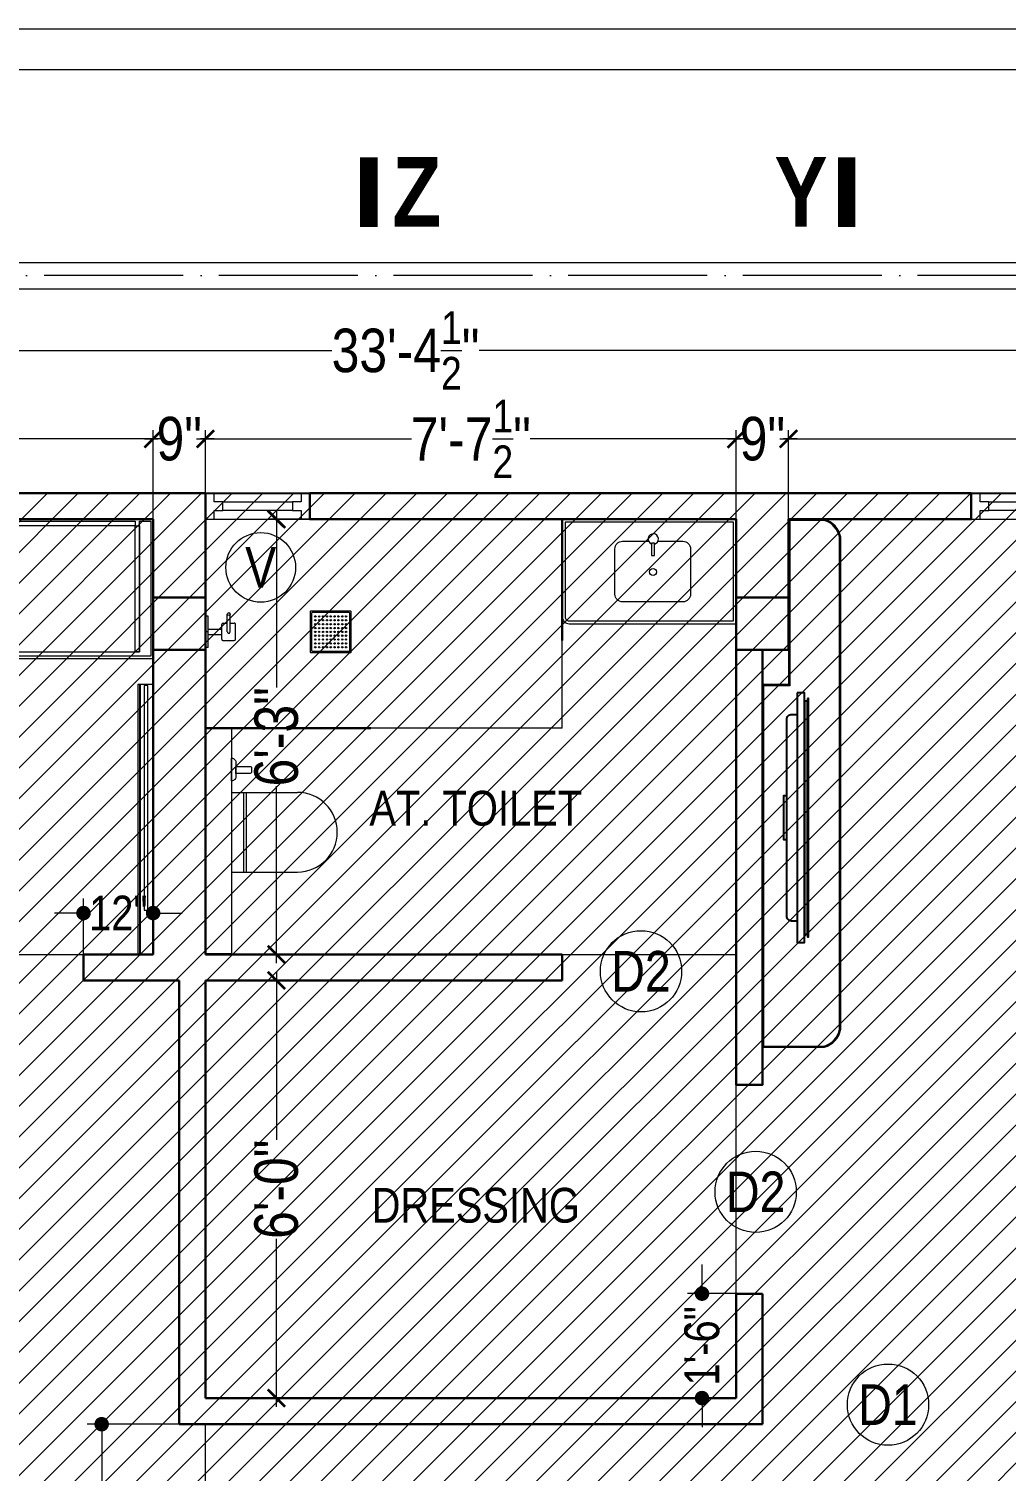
# Model space of a CAD drawing. Header units: millimetres. Extents: x 56222 to 154870, y -176352 to -121287.
# Drawn here: x 149201.2 to 149369.6, y -175890 to -175641.4 of the extents above; entities that cross this region are included whole.
import ezdxf

# ---------------------------------------------------------------- set-up
doc = ezdxf.new("R2010")
doc.units = ezdxf.units.MM
doc.header["$MEASUREMENT"] = 0
doc.header["$PDMODE"] = 35
doc.linetypes.add('ACAD_ISO04W100', pattern=[30, 24, -3, 0, -3])
doc.layers.get('Defpoints').update_dxf_attribs({"color": 220})
for name, color, linetype, lineweight in [('COLUMN', 1, 'Continuous', 30), ('ELEVATION', 250, 'Continuous', 9), ('Farniture', 59, 'Continuous', 25), ('FIRST FLOOR', 7, 'Continuous', 9), ('FIRST FLOOR ( DIM )', 250, 'Continuous', 9), ('FIRST FLOOR ( DW_RAIL )', 7, 'Continuous', 9), ('FIRST FLOOR ( TEXT )', 7, 'Continuous', 9), ('FIRST FLOOR_( PLine )_', 251, 'Continuous', 30), ('FURNITURE', 59, 'Continuous', 9), ('GROUND FLOOR', 7, 'Continuous', 9), ('SECTION', 7, 'Continuous', 9), ('X_SHEET', 7, 'Continuous', 9), ('X~SLAB ( HATCH )', 251, 'Continuous', 9)]:
    doc.layers.add(name, color=color, linetype=linetype, lineweight=lineweight)
doc.layers.add('XX~SLAB ( PLINE )', color=251, linetype='Continuous', plot=False)
doc.styles.add('Cn BT~6', font='swissc.ttf', dxfattribs={"height": 6})
doc.styles.add("Cn_BT_0'-0", font='swissc.ttf')
doc.styles.add('Cn_BT_7', font='swissc.ttf', dxfattribs={"height": 7})
doc.styles.add('Cn_BT_7½', font='swissc.ttf', dxfattribs={"height": 7.5})
doc.styles.add('KATHA', font='swissc.ttf')
doc.dimstyles.new('Cn BT~6', dxfattribs={"dimtxt": 0.18, "dimasz": 2.5, "dimexe": 2.5, "dimexo": 0, "dimgap": 0.09, "dimtad": 0, "dimdec": 3, "dimzin": 3, "dimdsep": 46, "dimlunit": 4, "dimtxsty": 'Cn BT~6', "dimblk": 'DOT', "dimcen": 0.09, "dimdle": 2, "dimclrd": 250, "dimclre": 250, "dimclrt": 5, "dimadec": 0, "dimazin": 0, "dimtfac": 0.75, "dimtdec": 3, "dimtofl": 0, "dimtmove": 0, "dimatfit": 3, "dimfxl": 1, "dimtolj": 1, "dimtzin": 0, "dimlwd": 15, "dimlwe": 15, "dimarcsym": 0})
doc.dimstyles.new('Cn_BT_7½', dxfattribs={"dimtxt": 9, "dimasz": 3, "dimexe": 1.5, "dimexo": 0, "dimgap": 0.09, "dimtad": 0, "dimdec": 3, "dimzin": 3, "dimdsep": 46, "dimlunit": 4, "dimtxsty": 'Cn_BT_7½', "dimblk": 'ARCHTICK', "dimcen": 0.09, "dimdle": 1.5, "dimclrd": 251, "dimclre": 251, "dimclrt": 14, "dimadec": 0, "dimazin": 0, "dimtfac": 0.75, "dimtdec": 3, "dimtofl": 0, "dimtmove": 0, "dimatfit": 3, "dimfxl": 0, "dimtolj": 1, "dimtzin": 0, "dimlwd": 15, "dimlwe": 15, "dimarcsym": 0})

# ---------------------------------------------------------------- blocks, each defined once
blk = doc.blocks.new('_ArchTick')
at = {"color": 0, "linetype": 'ByBlock', "const_width": 0.15}
blk.add_lwpolyline([(-0.5, -0.5), (0.5, 0.5)], dxfattribs=at)
blk = doc.blocks.new('*D78')
at = {"layer": 'Defpoints', "color": 0, "transparency": 16777216}
for p in [(149068.14, -175696.83), (149068.14, -175721.44), (149468.64, -175721.44)]:
    blk.add_point(p, dxfattribs=at)
at = {"layer": 'FIRST FLOOR ( DIM )', "color": 251, "lineweight": 15, "transparency": 16777216}
for p, q in [((149068.14, -175721.44), (149068.14, -175695.33)), ((149468.64, -175721.44), (149468.64, -175695.33)), ((149066.64, -175696.83), (149253.44, -175696.83)), ((149470.14, -175696.83), (149278.85, -175696.83))]:
    blk.add_line(p, q, dxfattribs=at)
at = {"layer": 'FIRST FLOOR ( DIM )', "color": 251, "lineweight": 15, "transparency": 16777216, "xscale": 3, "yscale": 3, "zscale": 3, "rotation": 180}
blk.add_blockref('_ArchTick', (149068.14, -175696.83), dxfattribs=at)
at = {"layer": 'FIRST FLOOR ( DIM )', "color": 251, "lineweight": 15, "transparency": 16777216, "xscale": 3, "yscale": 3, "zscale": 3}
blk.add_blockref('_ArchTick', (149468.64, -175696.83), dxfattribs=at)
at = {"layer": 'FIRST FLOOR ( DIM )', "color": 14, "transparency": 16777216, "insert": (149266.14, -175696.83), "char_height": 7.5, "attachment_point": 5, "style": 'Cn_BT_7½'}
blk.add_mtext('\\A1;33\'-4{\\H0.750000x;\\S1/2;}"', dxfattribs=at)
blk = doc.blocks.new('*D70')
at = {"layer": 'Defpoints', "color": 0, "transparency": 16777216}
for p in [(149231.64, -175805.44), (149231.64, -175877.44), (149243.89, -175877.44)]:
    blk.add_point(p, dxfattribs=at)
at = {"layer": 'FIRST FLOOR ( DIM )', "color": 251, "lineweight": 15, "transparency": 16777216}
for p, q in [((149231.64, -175805.44), (149245.39, -175805.44)), ((149243.89, -175803.94), (149243.89, -175832.93)), ((149243.89, -175878.94), (149243.89, -175849.96)), ((149231.64, -175877.44), (149245.39, -175877.44))]:
    blk.add_line(p, q, dxfattribs=at)
at = {"layer": 'FIRST FLOOR ( DIM )', "color": 251, "lineweight": 15, "transparency": 16777216, "xscale": 3, "yscale": 3, "zscale": 3}
for p, rotation in [((149243.89, -175805.44), 90), ((149243.89, -175877.44), 270)]:
    blk.add_blockref('_ArchTick', p, dxfattribs=dict(at, rotation=rotation))
at = {"layer": 'FIRST FLOOR ( DIM )', "color": 14, "transparency": 16777216, "insert": (149243.89, -175841.44), "char_height": 7.5, "attachment_point": 5, "rotation": 90, "style": 'Cn_BT_7½'}
blk.add_mtext('\\A1;6\'-0"', dxfattribs=at)
blk = doc.blocks.new('A$C744D1EC1')
at = {"layer": 'FURNITURE'}
for p, q in [((-2.26, -0.39), (-2.26, 0)), ((-2.26, -0.39), (-2.26, 0)), ((0, -0.39), (0, 0)), ((0, -0.39), (0, 0)), ((2.26, -0.39), (2.26, 0)), ((2.26, -0.39), (2.26, 0)), ((-2.26, -0.39), (2.26, -0.39)), ((-2.26, -0.39), (2.26, -0.39)), ((-0.39, -0.39), (-0.39, -2.36)), ((0.39, -0.39), (0.39, -2.36)), ((-1.26, -2.56), (-1.26, -4.14)), ((-1.06, -2.36), (1.06, -2.36)), ((0, -3.15), (2.56, -3.15)), ((0, -3.55), (2.56, -3.55)), ((1.26, -2.56), (1.26, -3.15)), ((1.26, -3.55), (1.26, -4.14)), ((-1.06, -4.33), (1.06, -4.33))]:
    blk.add_line(p, q, dxfattribs=at)
for points in [[(-2.96, -15.14), (-2.96, -20.86, 0.414214), (-2.86, -20.96), (2.86, -20.96, 0.414214), (2.96, -20.86), (2.96, -15.14, 0.414214), (2.86, -15.04), (-2.86, -15.04, 0.414214)], [(-2.76, -15.34), (-2.76, -20.66, 0.414214), (-2.66, -20.76), (2.66, -20.76, 0.414214), (2.76, -20.66), (2.76, -15.34, 0.414214), (2.66, -15.24), (-2.66, -15.24, 0.414214)]]:
    blk.add_lwpolyline(points, format="xyb", close=True, dxfattribs=at)
for centre, radius in [((2.56, -3.35), 0.197), ((-2.21, -15.79), 0.0985), ((-2.21, -16.34), 0.0985), ((-1.66, -15.79), 0.0985), ((-1.66, -16.34), 0.0985), ((-1.1, -15.79), 0.0985), ((-1.1, -16.34), 0.0985), ((-0.55, -15.79), 0.0985), ((-0.55, -16.34), 0.0985), ((0, -15.79), 0.0985), ((0, -16.34), 0.0985), ((0.55, -15.79), 0.0985), ((0.55, -16.34), 0.0985), ((1.1, -15.79), 0.0985), ((1.1, -16.34), 0.0985), ((1.66, -15.79), 0.0985), ((1.66, -16.34), 0.0985), ((2.21, -15.79), 0.0985), ((2.21, -16.34), 0.0985), ((-2.21, -16.9), 0.0985), ((-2.21, -17.45), 0.0985), ((-2.21, -18), 0.0985), ((-2.21, -18.55), 0.0985), ((-1.66, -16.9), 0.0985), ((-1.66, -17.45), 0.0985), ((-1.66, -18), 0.0985), ((-1.66, -18.55), 0.0985), ((-1.1, -16.9), 0.0985), ((-1.1, -17.45), 0.0985), ((-1.1, -18), 0.0985), ((-1.1, -18.55), 0.0985), ((-0.55, -16.9), 0.0985), ((-0.55, -17.45), 0.0985), ((-0.55, -18), 0.0985), ((-0.55, -18.55), 0.0985), ((0, -16.9), 0.0985), ((0, -17.45), 0.0985), ((0, -18), 0.0985), ((0, -18.55), 0.0985), ((0.55, -16.9), 0.0985), ((0.55, -17.45), 0.0985), ((0.55, -18), 0.0985), ((0.55, -18.55), 0.0985), ((1.1, -16.9), 0.0985), ((1.1, -17.45), 0.0985), ((1.1, -18), 0.0985), ((1.1, -18.55), 0.0985), ((1.66, -16.9), 0.0985), ((1.66, -17.45), 0.0985), ((1.66, -18), 0.0985), ((1.66, -18.55), 0.0985), ((2.21, -16.9), 0.0985), ((2.21, -17.45), 0.0985), ((2.21, -18), 0.0985), ((2.21, -18.55), 0.0985), ((-2.21, -19.1), 0.0985), ((-2.21, -19.66), 0.0985), ((-2.21, -20.21), 0.0985), ((-1.66, -19.1), 0.0985), ((-1.66, -19.66), 0.0985), ((-1.66, -20.21), 0.0985), ((-1.1, -19.1), 0.0985), ((-1.1, -19.66), 0.0985), ((-1.1, -20.21), 0.0985), ((-0.55, -19.1), 0.0985), ((-0.55, -19.66), 0.0985), ((-0.55, -20.21), 0.0985), ((0, -19.1), 0.0985), ((0, -19.66), 0.0985), ((0, -20.21), 0.0985), ((0.55, -19.1), 0.0985), ((0.55, -19.66), 0.0985), ((0.55, -20.21), 0.0985), ((1.1, -19.1), 0.0985), ((1.1, -19.66), 0.0985), ((1.1, -20.21), 0.0985), ((1.66, -19.1), 0.0985), ((1.66, -19.66), 0.0985), ((1.66, -20.21), 0.0985), ((2.21, -19.1), 0.0985), ((2.21, -19.66), 0.0985), ((2.21, -20.21), 0.0985)]:
    blk.add_circle(centre, radius, dxfattribs=at)
for centre, start, end in [((-1.06, -2.56), 90, 180), ((-1.06, -4.14), 180, 270), ((0, -3.35), 90, 270), ((1.06, -2.56), 0, 90), ((1.06, -4.14), 270, 0)]:
    blk.add_arc(centre, 0.197, start, end, dxfattribs=at)
blk = doc.blocks.new('dfg')
at = {"layer": 'FURNITURE'}
for p, q in [((295086.03, -103322.89), (295099.32, -103322.89)), ((295086.03, -103322.89), (295086.03, -103338.95)), ((295088.5, -103338.95), (295088.5, -103322.89)), ((295089.07, -103338.95), (295089.07, -103322.89)), ((295086.03, -103338.95), (295099.32, -103338.95))]:
    blk.add_line(p, q, dxfattribs=at)
for points in [[(295086.89, -103316.98), (295086.89, -103319.57, -0.455818), (295086.08, -103320.57), (295086.03, -103320.57), (295086.03, -103315.98), (295086.08, -103315.98, -0.455818)], [(295090.07, -103317.91), (295090.07, -103318.8, -0.414214), (295089.82, -103319.05), (295086.89, -103319.05), (295086.89, -103317.66), (295089.82, -103317.66, -0.414214)]]:
    blk.add_lwpolyline(points, format="xyb", close=True, dxfattribs=at)
blk.add_arc((295099.32, -103330.92), 8.03, 270, 90, dxfattribs=at)
blk = doc.blocks.new('*D67')
at = {"layer": 'Defpoints', "color": 0, "transparency": 16777216}
for p in [(149243.89, -175725.94), (149250.1, -175725.94), (149250.1, -175800.94)]:
    blk.add_point(p, dxfattribs=at)
at = {"layer": 'GROUND FLOOR', "color": 251, "lineweight": 15, "transparency": 16777216}
for p, q in [((149250.1, -175725.94), (149242.39, -175725.94)), ((149243.89, -175724.44), (149243.89, -175754.93)), ((149243.89, -175802.44), (149243.89, -175771.96)), ((149250.1, -175800.94), (149242.39, -175800.94))]:
    blk.add_line(p, q, dxfattribs=at)
at = {"layer": 'GROUND FLOOR', "color": 251, "lineweight": 15, "transparency": 16777216, "xscale": 3, "yscale": 3, "zscale": 3}
for p, rotation in [((149243.89, -175725.94), 90), ((149243.89, -175800.94), 270)]:
    blk.add_blockref('_ArchTick', p, dxfattribs=dict(at, rotation=rotation))
at = {"layer": 'GROUND FLOOR', "color": 14, "transparency": 16777216, "insert": (149243.89, -175763.44), "char_height": 7.5, "attachment_point": 5, "rotation": 90, "style": 'Cn_BT_7½'}
blk.add_mtext('\\A1;6\'-3"', dxfattribs=at)
blk = doc.blocks.new('tv')
at = {"layer": 'Farniture'}
for points in [[(47049.68, -94850.89), (47017.64, -94850.89), (47017.64, -94849.96), (47049.68, -94849.96)], [(47048.97, -94849.55), (47018.36, -94849.55), (47018.36, -94849.43), (47048.97, -94849.43)], [(47048.62, -94849.96), (47018.71, -94849.96), (47018.71, -94849.55), (47048.62, -94849.55)], [(47030.87, -94852.22), (47036.46, -94852.22), (47036.46, -94852.63), (47030.87, -94852.63)]]:
    blk.add_lwpolyline(points, close=True, dxfattribs=at)
blk.add_lwpolyline([(47046.93, -94850.89), (47020.39, -94850.89), (47020.39, -94851.6, 0.414214), (47021.02, -94852.22), (47046.31, -94852.22, 0.414214), (47046.93, -94851.6)], format="xyb", close=True, dxfattribs=at)
blk = doc.blocks.new('_Dot')
at = {"color": 0, "linetype": 'ByBlock', "lineweight": -2}
blk.add_line((-0.5, 0), (-1, 0), dxfattribs=at)
at = {"color": 0, "linetype": 'ByBlock', "const_width": 0.5}
blk.add_lwpolyline([(-0.25, 0, 1), (0.25, 0, 1)], format="xyb", close=True, dxfattribs=at)
blk = doc.blocks.new('*D66')
at = {"layer": 'Defpoints', "color": 0, "transparency": 16777216}
for p in [(149222.64, -175793.83), (149210.64, -175800.94), (149222.64, -175800.94)]:
    blk.add_point(p, dxfattribs=at)
at = {"layer": 'FIRST FLOOR ( DIM )', "color": 250, "lineweight": 15, "transparency": 16777216}
for p, q in [((149210.64, -175800.94), (149210.64, -175791.33)), ((149222.64, -175800.94), (149222.64, -175791.33)), ((149208.14, -175793.83), (149205.64, -175793.83)), ((149225.14, -175793.83), (149227.64, -175793.83))]:
    blk.add_line(p, q, dxfattribs=at)
at = {"layer": 'FIRST FLOOR ( DIM )', "color": 250, "lineweight": 15, "transparency": 16777216, "xscale": 2.5, "yscale": 2.5, "zscale": 2.5}
blk.add_blockref('_Dot', (149210.64, -175793.83), dxfattribs=at)
at = {"layer": 'FIRST FLOOR ( DIM )', "color": 250, "lineweight": 15, "transparency": 16777216, "xscale": 2.5, "yscale": 2.5, "zscale": 2.5, "rotation": 180}
blk.add_blockref('_Dot', (149222.64, -175793.83), dxfattribs=at)
at = {"layer": 'FIRST FLOOR ( DIM )', "color": 5, "transparency": 16777216, "insert": (149216.64, -175793.83), "char_height": 6, "attachment_point": 5, "style": 'Cn BT~6'}
blk.add_mtext('\\A1;12"', dxfattribs=at)
blk = doc.blocks.new('*D57')
at = {"layer": 'Defpoints', "color": 0, "transparency": 16777216}
for p in [(149222.64, -175712.09), (149077.14, -175725.94), (149222.64, -175725.94)]:
    blk.add_point(p, dxfattribs=at)
at = {"layer": 'FIRST FLOOR ( DIM )', "color": 251, "lineweight": 15, "transparency": 16777216}
for p, q in [((149077.14, -175725.94), (149077.14, -175710.59)), ((149222.64, -175725.94), (149222.64, -175710.59)), ((149075.64, -175712.09), (149137.36, -175712.09)), ((149224.14, -175712.09), (149162.43, -175712.09))]:
    blk.add_line(p, q, dxfattribs=at)
at = {"layer": 'FIRST FLOOR ( DIM )', "color": 251, "lineweight": 15, "transparency": 16777216, "xscale": 3, "yscale": 3, "zscale": 3, "rotation": 180}
blk.add_blockref('_ArchTick', (149077.14, -175712.09), dxfattribs=at)
at = {"layer": 'FIRST FLOOR ( DIM )', "color": 251, "lineweight": 15, "transparency": 16777216, "xscale": 3, "yscale": 3, "zscale": 3}
blk.add_blockref('_ArchTick', (149222.64, -175712.09), dxfattribs=at)
at = {"layer": 'FIRST FLOOR ( DIM )', "color": 14, "transparency": 16777216, "insert": (149149.89, -175712.09), "char_height": 7.5, "attachment_point": 5, "style": 'Cn_BT_7½'}
blk.add_mtext('\\A1;12\'-1{\\H0.750000x;\\S1/2;}"', dxfattribs=at)
blk = doc.blocks.new('*D56')
at = {"layer": 'Defpoints', "color": 0, "transparency": 16777216}
for p in [(149231.64, -175712.09), (149231.64, -175721.44), (149222.64, -175725.94)]:
    blk.add_point(p, dxfattribs=at)
at = {"layer": 'FIRST FLOOR ( DIM )', "color": 251, "lineweight": 15, "transparency": 16777216}
for p, q in [((149222.64, -175725.94), (149222.64, -175710.59)), ((149231.64, -175721.44), (149231.64, -175710.59)), ((149221.14, -175712.09), (149223.49, -175712.09)), ((149233.14, -175712.09), (149230.8, -175712.09))]:
    blk.add_line(p, q, dxfattribs=at)
at = {"layer": 'FIRST FLOOR ( DIM )', "color": 251, "lineweight": 15, "transparency": 16777216, "xscale": 3, "yscale": 3, "zscale": 3, "rotation": 180}
blk.add_blockref('_ArchTick', (149222.64, -175712.09), dxfattribs=at)
at = {"layer": 'FIRST FLOOR ( DIM )', "color": 251, "lineweight": 15, "transparency": 16777216, "xscale": 3, "yscale": 3, "zscale": 3}
blk.add_blockref('_ArchTick', (149231.64, -175712.09), dxfattribs=at)
at = {"layer": 'FIRST FLOOR ( DIM )', "color": 14, "transparency": 16777216, "insert": (149227.14, -175712.09), "char_height": 7.5, "attachment_point": 5, "style": 'Cn_BT_7½'}
blk.add_mtext('\\A1;9"', dxfattribs=at)
blk = doc.blocks.new('*D55')
at = {"layer": 'Defpoints', "color": 0, "transparency": 16777216}
for p in [(149323.14, -175712.09), (149231.64, -175721.44), (149323.14, -175725.94)]:
    blk.add_point(p, dxfattribs=at)
at = {"layer": 'FIRST FLOOR ( DIM )', "color": 251, "lineweight": 15, "transparency": 16777216}
for p, q in [((149231.64, -175721.44), (149231.64, -175710.59)), ((149323.14, -175725.94), (149323.14, -175710.59)), ((149230.14, -175712.09), (149267.19, -175712.09)), ((149324.64, -175712.09), (149287.59, -175712.09))]:
    blk.add_line(p, q, dxfattribs=at)
at = {"layer": 'FIRST FLOOR ( DIM )', "color": 251, "lineweight": 15, "transparency": 16777216, "xscale": 3, "yscale": 3, "zscale": 3, "rotation": 180}
blk.add_blockref('_ArchTick', (149231.64, -175712.09), dxfattribs=at)
at = {"layer": 'FIRST FLOOR ( DIM )', "color": 251, "lineweight": 15, "transparency": 16777216, "xscale": 3, "yscale": 3, "zscale": 3}
blk.add_blockref('_ArchTick', (149323.14, -175712.09), dxfattribs=at)
at = {"layer": 'FIRST FLOOR ( DIM )', "color": 14, "transparency": 16777216, "insert": (149277.39, -175712.09), "char_height": 7.5, "attachment_point": 5, "style": 'Cn_BT_7½'}
blk.add_mtext('\\A1;7\'-7{\\H0.750000x;\\S1/2;}"', dxfattribs=at)
blk = doc.blocks.new('*D54')
at = {"layer": 'Defpoints', "color": 0, "transparency": 16777216}
for p in [(149332.14, -175712.09), (149323.14, -175725.94), (149332.14, -175725.94)]:
    blk.add_point(p, dxfattribs=at)
at = {"layer": 'FIRST FLOOR ( DIM )', "color": 251, "lineweight": 15, "transparency": 16777216}
for p, q in [((149323.14, -175725.94), (149323.14, -175710.59)), ((149332.14, -175725.94), (149332.14, -175710.59)), ((149321.64, -175712.09), (149323.99, -175712.09)), ((149333.64, -175712.09), (149331.3, -175712.09))]:
    blk.add_line(p, q, dxfattribs=at)
at = {"layer": 'FIRST FLOOR ( DIM )', "color": 251, "lineweight": 15, "transparency": 16777216, "xscale": 3, "yscale": 3, "zscale": 3, "rotation": 180}
blk.add_blockref('_ArchTick', (149323.14, -175712.09), dxfattribs=at)
at = {"layer": 'FIRST FLOOR ( DIM )', "color": 251, "lineweight": 15, "transparency": 16777216, "xscale": 3, "yscale": 3, "zscale": 3}
blk.add_blockref('_ArchTick', (149332.14, -175712.09), dxfattribs=at)
at = {"layer": 'FIRST FLOOR ( DIM )', "color": 14, "transparency": 16777216, "insert": (149327.64, -175712.09), "char_height": 7.5, "attachment_point": 5, "style": 'Cn_BT_7½'}
blk.add_mtext('\\A1;9"', dxfattribs=at)
blk = doc.blocks.new('*D53')
at = {"layer": 'Defpoints', "color": 0, "transparency": 16777216}
for p in [(149459.64, -175712.09), (149332.14, -175725.94), (149459.64, -175725.94)]:
    blk.add_point(p, dxfattribs=at)
at = {"layer": 'FIRST FLOOR ( DIM )', "color": 251, "lineweight": 15, "transparency": 16777216}
for p, q in [((149332.14, -175725.94), (149332.14, -175710.59)), ((149459.64, -175725.94), (149459.64, -175710.59)), ((149330.64, -175712.09), (149383.36, -175712.09)), ((149461.14, -175712.09), (149408.43, -175712.09))]:
    blk.add_line(p, q, dxfattribs=at)
at = {"layer": 'FIRST FLOOR ( DIM )', "color": 251, "lineweight": 15, "transparency": 16777216, "xscale": 3, "yscale": 3, "zscale": 3, "rotation": 180}
blk.add_blockref('_ArchTick', (149332.14, -175712.09), dxfattribs=at)
at = {"layer": 'FIRST FLOOR ( DIM )', "color": 251, "lineweight": 15, "transparency": 16777216, "xscale": 3, "yscale": 3, "zscale": 3}
blk.add_blockref('_ArchTick', (149459.64, -175712.09), dxfattribs=at)
at = {"layer": 'FIRST FLOOR ( DIM )', "color": 14, "transparency": 16777216, "insert": (149395.89, -175712.09), "char_height": 7.5, "attachment_point": 5, "style": 'Cn_BT_7½'}
blk.add_mtext('\\A1;10\'-7{\\H0.750000x;\\S1/2;}"', dxfattribs=at)
blk = doc.blocks.new('*D47')
at = {"layer": 'Defpoints', "color": 0, "transparency": 16777216}
for p in [(149317.23, -175859.44), (149323.14, -175859.44), (149323.14, -175877.44)]:
    blk.add_point(p, dxfattribs=at)
at = {"layer": 'FIRST FLOOR ( DIM )', "color": 250, "lineweight": 15, "transparency": 16777216}
for p, q in [((149317.23, -175856.94), (149317.23, -175854.44)), ((149323.14, -175859.44), (149314.73, -175859.44)), ((149323.14, -175877.44), (149314.73, -175877.44)), ((149317.23, -175879.94), (149317.23, -175882.44))]:
    blk.add_line(p, q, dxfattribs=at)
at = {"layer": 'FIRST FLOOR ( DIM )', "color": 250, "lineweight": 15, "transparency": 16777216, "xscale": 2.5, "yscale": 2.5, "zscale": 2.5}
for p, rotation in [((149317.23, -175859.44), 270), ((149317.23, -175877.44), 90)]:
    blk.add_blockref('_Dot', p, dxfattribs=dict(at, rotation=rotation))
at = {"layer": 'FIRST FLOOR ( DIM )', "color": 5, "transparency": 16777216, "insert": (149317.23, -175868.44), "char_height": 6, "attachment_point": 5, "rotation": 90, "style": 'Cn BT~6'}
blk.add_mtext('\\A1;1\'-6"', dxfattribs=at)
blk = doc.blocks.new('*D43')
at = {"layer": 'Defpoints', "color": 0, "transparency": 16777216}
for p in [(149227.14, -175881.94), (149213.77, -175926.94), (149227.14, -175926.94)]:
    blk.add_point(p, dxfattribs=at)
at = {"layer": 'ELEVATION', "color": 250, "lineweight": 15, "transparency": 16777216}
for p, q in [((149227.14, -175881.94), (149211.27, -175881.94)), ((149213.77, -175884.44), (149213.77, -175897.58)), ((149213.77, -175924.44), (149213.77, -175911.3)), ((149227.14, -175926.94), (149211.27, -175926.94))]:
    blk.add_line(p, q, dxfattribs=at)
at = {"layer": 'ELEVATION', "color": 250, "lineweight": 15, "transparency": 16777216, "xscale": 2.5, "yscale": 2.5, "zscale": 2.5}
for p, rotation in [((149213.77, -175881.94), 90), ((149213.77, -175926.94), 270)]:
    blk.add_blockref('_Dot', p, dxfattribs=dict(at, rotation=rotation))
at = {"layer": 'ELEVATION', "color": 5, "transparency": 16777216, "insert": (149213.77, -175904.44), "char_height": 6, "attachment_point": 5, "rotation": 90, "style": 'Cn BT~6'}
blk.add_mtext('\\A1;3\'-9"', dxfattribs=at)

msp = doc.modelspace()

# ---------------------------------------------------------------- hatches: boundary and pattern name
at = {"layer": 'X~SLAB ( HATCH )'}
h = msp.add_hatch(dxfattribs=at)
h.set_pattern_fill('ANSI31', color=256, scale=30, style=0)
h.set_pattern_definition([(45, (149063.6435, -176031.9437), (-2.65165, 2.65165), [])])
h.paths.add_polyline_path([(149063.6435, -175721.4437), (149468.6435, -175721.4437), (149468.6435, -176031.9437), (149459.6435, -176031.9437), (149459.6435, -176013.9437), (149378.6435, -176013.9437), (149378.6435, -176031.9437), (149063.6435, -176031.9437)])
h.paths.add_polyline_path([(149231.6435, -175926.9437), (149273.6435, -175926.9437), (149273.6435, -175980.9437), (149327.6435, -175980.9437), (149327.6435, -176022.9437), (149231.6435, -176022.9437)], flags=16)
h.paths.add_polyline_path([(149374.1435, -176009.4437), (149459.6435, -176009.4437), (149459.6435, -175881.9437), (149374.1435, -175881.9437)], flags=16)

# ---------------------------------------------------------------- linework, layer by layer
at = {"layer": 'COLUMN'}
for points in [[(149222.6435, -175739.4437), (149231.6435, -175739.4437), (149231.6435, -175748.4437), (149222.6435, -175748.4437)], [(149323.1435, -175739.4437), (149332.1435, -175739.4437), (149332.1435, -175748.4437), (149323.1435, -175748.4437)]]:
    msp.add_lwpolyline(points, close=True, dxfattribs=at)
at = {"layer": 'FIRST FLOOR'}
for p, q in [((149068.1435, -175721.4437), (149468.6435, -175721.4437)), ((149231.6435, -175800.9437), (149231.6435, -175721.4437)), ((149249.6435, -175725.9437), (149249.6435, -175721.4437)), ((149363.6435, -175725.9437), (149363.6435, -175721.4437)), ((149077.1435, -175725.9437), (149222.6435, -175725.9437)), ((149222.6435, -175800.9437), (149222.6435, -175725.9437)), ((149231.6435, -175725.9437), (149323.1435, -175725.9437)), ((149323.1435, -175877.4437), (149323.1435, -175725.9437)), ((149332.1435, -175725.9437), (149459.6435, -175725.9437)), ((149332.1435, -175748.4437), (149332.1435, -175725.9437)), ((149327.6435, -175823.4437), (149327.6435, -175748.4437)), ((149068.1435, -175800.9437), (149222.6435, -175800.9437)), ((149210.6435, -175805.4437), (149210.6435, -175800.9437)), ((149231.6435, -175800.9437), (149323.1435, -175800.9437)), ((149293.1435, -175805.4437), (149293.1435, -175800.9437)), ((149210.6435, -175805.4437), (149227.1435, -175805.4437)), ((149227.1435, -175805.4437), (149227.1435, -175881.9437)), ((149231.6435, -175805.4437), (149293.1435, -175805.4437)), ((149231.6435, -175805.4437), (149231.6435, -175877.4437)), ((149323.1435, -175823.4437), (149327.6435, -175823.4437)), ((149323.1435, -175859.4437), (149327.6435, -175859.4437)), ((149327.6435, -175881.9437), (149327.6435, -175859.4437)), ((149231.6435, -175877.4437), (149323.1435, -175877.4437)), ((149227.1435, -175881.9437), (149327.6435, -175881.9437)), ((149231.6435, -176031.9437), (149231.6435, -175881.9437))]:
    msp.add_line(p, q, dxfattribs=at)
at = {"layer": 'FIRST FLOOR ( DIM )', "color": 5}
for centre, radius in [((149241.1795, -175734.2412), 6), ((149306.7223, -175803.8624), 7), ((149326.4831, -175841.8908), 7), ((149349.2898, -175878.5714), 7)]:
    msp.add_circle(centre, radius, dxfattribs=at)
at = {"layer": 'FIRST FLOOR ( DW_RAIL )'}
for points in [[(149249.6435, -175721.4437), (149248.1435, -175721.4437), (149248.1435, -175722.9437), (149246.6435, -175722.9437), (149246.6435, -175724.4437), (149234.6435, -175724.4437), (149234.6435, -175722.9437), (149233.1435, -175722.9437), (149233.1435, -175721.4437), (149231.6435, -175721.4437), (149231.6435, -175725.9437), (149233.1435, -175725.9437), (149233.1435, -175724.4437), (149234.6435, -175724.4437), (149234.6435, -175722.9437), (149246.6435, -175722.9437), (149246.6435, -175724.4437), (149248.1435, -175724.4437), (149248.1435, -175725.9437), (149249.6435, -175725.9437), (149249.6435, -175721.4437), (149231.6435, -175721.4437), (149231.6435, -175725.9437), (149249.6435, -175725.9437)], [(149423.6435, -175721.4437), (149422.1435, -175721.4437), (149422.1435, -175722.9437), (149420.6435, -175722.9437), (149420.6435, -175724.4437), (149366.6435, -175724.4437), (149366.6435, -175722.9437), (149365.1435, -175722.9437), (149365.1435, -175721.4437), (149363.6435, -175721.4437), (149363.6435, -175725.9437), (149365.1435, -175725.9437), (149365.1435, -175724.4437), (149366.6435, -175724.4437), (149366.6435, -175722.9437), (149420.6435, -175722.9437), (149420.6435, -175724.4437), (149422.1435, -175724.4437), (149422.1435, -175725.9437), (149423.6435, -175725.9437), (149423.6435, -175721.4437), (149363.6435, -175721.4437), (149363.6435, -175725.9437), (149423.6435, -175725.9437)]]:
    msp.add_lwpolyline(points, close=True, dxfattribs=at)
at = {"layer": 'FIRST FLOOR_( PLine )_'}
for p, q in [((149231.6435, -175721.4437), (149068.1435, -175721.4437)), ((149231.6435, -175800.9437), (149231.6435, -175721.4437)), ((149077.1435, -175725.9437), (149222.6435, -175725.9437)), ((149222.6435, -175725.9437), (149222.6435, -175800.9437)), ((149222.6435, -175800.9437), (149210.6435, -175800.9437)), ((149210.6435, -175800.9437), (149210.6435, -175805.4437)), ((149293.1435, -175800.9437), (149231.6435, -175800.9437)), ((149293.1435, -175805.4437), (149293.1435, -175800.9437)), ((149210.6435, -175805.4437), (149227.1435, -175805.4437)), ((149227.1435, -175805.4437), (149227.1435, -175881.9437)), ((149231.6435, -175877.4437), (149231.6435, -175805.4437)), ((149231.6435, -175805.4437), (149293.1435, -175805.4437)), ((149327.6435, -175859.4437), (149323.1435, -175859.4437)), ((149323.1435, -175859.4437), (149323.1435, -175877.4437)), ((149327.6435, -175881.9437), (149327.6435, -175859.4437)), ((149323.1435, -175877.4437), (149231.6435, -175877.4437)), ((149227.1435, -175881.9437), (149327.6435, -175881.9437))]:
    msp.add_line(p, q, dxfattribs=at)
msp.add_lwpolyline([(149332.1435, -175725.9437), (149363.6435, -175725.9437), (149363.6435, -175721.4437), (149249.6435, -175721.4437), (149249.6435, -175725.9437), (149323.1435, -175725.9437), (149323.1435, -175823.4437), (149327.6435, -175823.4437), (149327.6435, -175748.4437), (149332.1435, -175748.4437)], close=True, dxfattribs=at)
at = {"layer": 'FURNITURE'}
for q in [(149293.1435, -175725.9437), (149231.6435, -175761.9437)]:
    msp.add_line((149293.1435, -175761.9437), q, dxfattribs=at)
at = {"layer": 'FURNITURE', "color": 5, "lineweight": 30, "ltscale": 10000}
for p, q in [((149293.1435, -175725.9437), (149293.1435, -175746.8545)), ((149231.6435, -175761.9437), (149260.1435, -175761.9437))]:
    msp.add_line(p, q, dxfattribs=at)
at = {"layer": 'FURNITURE'}
for points in [[(149158.1435, -175749.9437), (149222.6435, -175749.9437), (149222.6435, -175725.9437), (149158.1435, -175725.9437)], [(149160.4711, -175748.7799), (149220.316, -175748.7799), (149220.316, -175726.2933), (149222.2556, -175726.2933), (149222.2556, -175749.5558), (149158.5315, -175749.5558)], [(149161.2469, -175726.2933), (149219.5402, -175726.2933), (149219.5402, -175727.0692), (149220.316, -175727.0692), (149220.316, -175748.7799), (149219.5402, -175748.7799), (149219.5402, -175727.0692), (149161.2469, -175727.0692)], [(149219.9835, -175754.4437), (149219.9835, -175800.9437), (149222.6435, -175800.9437), (149222.6435, -175754.4437), (149219.9835, -175754.4437), (149219.9835, -175800.9437)], [(149220.2713, -175754.4437), (149220.2713, -175800.9437), (149222.6435, -175800.9437)], [(149220.3848, -175754.4437), (149220.3848, -175800.9437), (149222.6435, -175800.9437)]]:
    msp.add_lwpolyline(points, dxfattribs=at)
for points in [[(149323.1435, -175725.9437), (149293.1435, -175725.9437), (149293.1435, -175742.751, 0.42261333), (149294.3281, -175743.9494), (149323.1435, -175743.9495)], [(149341.1436, -175729.0333, 0.28550808), (149338.3129, -175725.9437), (149332.1435, -175725.9437), (149332.1436, -175754.4437), (149327.6435, -175754.4437), (149327.6435, -175816.9449), (149338.3129, -175816.9449, 0.28548811), (149341.1435, -175813.8556)], [(149341.0003, -175729.0467, 0.28319822), (149338.293, -175726.087), (149332.2868, -175726.087), (149332.2868, -175754.587), (149327.7868, -175754.587), (149327.7868, -175816.8016), (149338.293, -175816.8016, 0.28317791), (149341.0003, -175813.8421)], [(149340.9438, -175729.0521, 0.28225194), (149338.2851, -175726.1435), (149332.3433, -175726.1435), (149332.3433, -175754.6435), (149327.8433, -175754.6435), (149327.8433, -175816.7451), (149338.2851, -175816.7451, 0.28223148), (149340.9438, -175813.8367)], [(149322.6435, -175726.4437), (149293.6435, -175726.4437), (149293.6435, -175742.7567, 0.42530735), (149294.3257, -175743.4494), (149322.6435, -175743.4495)]]:
    msp.add_lwpolyline(points, format="xyb", close=True, dxfattribs=at)
msp.add_lwpolyline([(149309.6544, -175729.7178), (149313.9262, -175729.7177, -0.41421356), (149315.2584, -175731.0498), (149315.2586, -175738.8493, -0.41421356), (149313.9265, -175740.1815), (149303.5452, -175740.1818, -0.41421356), (149302.2129, -175738.8497), (149302.2127, -175731.0502, -0.41421356), (149303.5449, -175729.7179), (149308.0191, -175729.7178)], format="xyb", dxfattribs=at)
msp.add_lwpolyline([(149309.6544, -175729.7178), (149313.9262, -175729.7177, -0.41421356), (149315.2584, -175731.0498), (149315.2586, -175738.8493, -0.41421356), (149313.9265, -175740.1815), (149303.5452, -175740.1818, -0.41421356), (149302.2129, -175738.8497), (149302.2127, -175731.0502, -0.41421356), (149303.5449, -175729.7179), (149308.0191, -175729.7178)], format="xyb", dxfattribs=at)
for points in [[(149308.5239, -175730.0706), (149308.524, -175732.1728), (149309.0603, -175732.1728), (149309.0602, -175730.0705)], [(149308.5239, -175730.0706), (149308.524, -175732.1728), (149309.0603, -175732.1728), (149309.0602, -175730.0705)], [(149221.7289, -175754.5838), (149221.1191, -175754.5838), (149221.1191, -175793.3036), (149221.7289, -175793.3036)], [(149236.1435, -175800.8499), (149231.6435, -175800.8499), (149231.6435, -175761.9437), (149236.1435, -175761.9437)]]:
    msp.add_lwpolyline(points, close=True, dxfattribs=at)
msp.add_circle((149308.7922, -175735.0264), 0.6131, dxfattribs=at)
msp.add_circle((149308.7922, -175735.0264), 0.6131, dxfattribs=at)
msp.add_arc((149308.8368, -175729.3549), 0.8946, 284.4676, 249.530737, dxfattribs=at)
msp.add_arc((149308.8368, -175729.3549), 0.8946, 284.4676, 249.530737, dxfattribs=at)
at = {"layer": 'GROUND FLOOR'}
for p, q in [((148968.3935, -175681.6937), (149468.6435, -175681.6937)), ((148972.8935, -175686.1937), (149468.6435, -175686.1937))]:
    msp.add_line(p, q, dxfattribs=at)
at = {"layer": 'GROUND FLOOR', "color": 1, "linetype": 'ACAD_ISO04W100'}
msp.add_lwpolyline([(149468.6435, -175683.9437), (148970.6435, -175683.9437), (148970.6435, -176146.4437), (149468.6435, -176146.4437)], dxfattribs=at)
at = {"layer": 'SECTION', "color": 5}
for points in [[(149261.3065, -176109.8037, 12, 12, 0), (149258.3065, -176109.8037, 0, 0, 0), (149258.3065, -175669.5363, 12, 12, 0), (149261.3065, -175669.5363, 12, 12, 0)], [(149340.6805, -176109.8037, 12, 12, 0), (149343.6805, -176109.8037, 0, 0, 0), (149343.6805, -175669.5363, 12, 12, 0), (149340.6805, -175669.5363, 12, 12, 0)]]:
    msp.add_lwpolyline(points, format="xyseb", dxfattribs=at)
at = {"layer": 'X_SHEET'}
for points in [[(149683.7052, -176176.3276), (148916.5568, -176176.3276), (148916.5568, -175641.3948), (149683.7052, -175641.3948)], [(149676.7052, -176169.3276), (148923.5568, -176169.3276), (148923.5568, -175648.3948), (149676.7052, -175648.3948)]]:
    msp.add_lwpolyline(points, close=True, dxfattribs=at)
at = {"layer": 'XX~SLAB ( PLINE )'}
msp.add_lwpolyline([(149063.6435, -175721.4437), (149468.6435, -175721.4437), (149468.6435, -176031.9437), (149459.6435, -176031.9437), (149459.6435, -176013.9437), (149378.6435, -176013.9437), (149378.6435, -176031.9437), (149063.6435, -176031.9437)], close=True, dxfattribs=at)

# ---------------------------------------------------------------- block references
at = {"layer": 'FURNITURE', "linetype": 'Continuous', "xscale": 1.200000000076199, "yscale": 1.200000000076199, "zscale": 1.200000000076199, "rotation": 90.00018639057082}
msp.add_blockref('A$C744D1EC1', (149231.6435, -175745.3496), dxfattribs=at)
at = {"layer": 'FURNITURE', "xscale": -1.342294704634696, "yscale": 1.342294704634696, "zscale": 1.34229470471346, "rotation": 270}
msp.add_blockref('tv', (276651.4733, -238910.4179), dxfattribs=at)
at = {"layer": 'FURNITURE', "color": 5, "xscale": 0.8549999999813735, "yscale": 0.8549999999813735, "zscale": 0.8549999999813735}
msp.add_blockref('dfg', (-103062.412, -87431.9599), dxfattribs=at)

# ---------------------------------------------------------------- texts
at = {"layer": 'FIRST FLOOR ( DIM )', "color": 5, "char_height": 7, "attachment_point": 5, "style": 'Cn_BT_7'}
for s, insert in [('V', (149241.1795, -175734.2412)), ('D2', (149306.7223, -175803.8624)), ('D2', (149326.4831, -175841.8908)), ('D1', (149349.2898, -175878.5714))]:
    msp.add_mtext(s, dxfattribs=dict(at, insert=insert))
at = {"layer": 'FIRST FLOOR ( TEXT )', "char_height": 6, "attachment_point": 5, "style": 'KATHA'}
for s, insert in [('AT. TOILET', (149278.2396, -175775.7949)), ('DRESSING', (149278.2396, -175844.2417))]:
    msp.add_mtext(s, dxfattribs=dict(at, insert=insert))
at = {"layer": 'SECTION', "color": 5, "char_height": 12, "line_spacing_factor": 1.157143, "style": "Cn_BT_0'-0"}
for s, insert, attachment_point in [('{\\fSwis721 Cn BT|b1|i0|c0|p34;Z}', (149272.2805, -175675.4964), 9), ('{\\fSwis721 Cn BT|b1|i0|c0|p34;Y}', (149329.7066, -175675.4964), 7)]:
    msp.add_mtext(s, dxfattribs=dict(at, insert=insert, attachment_point=attachment_point))

# ---------------------------------------------------------------- dimensions: what is measured, and where the dimension line sits
at = {"layer": 'ELEVATION'}
dim = msp.add_linear_dim(base=(149213.7692, -175926.9437), p1=(149227.1435, -175881.9437), p2=(149227.1435, -175926.9437), angle=90, dimstyle='Cn BT~6', dxfattribs=at)
dim.commit()
dim.dimension.update_dxf_attribs({"geometry": '*D43', "text_midpoint": (149213.7692, -175904.4437)})
at = {"layer": 'FIRST FLOOR ( DIM )'}
dim = msp.add_linear_dim(base=(149068.1435, -175696.8338), p1=(149468.6435, -175721.4437), p2=(149068.1435, -175721.4437), dimstyle='Cn_BT_7½', dxfattribs=at)
dim.commit()
dim.dimension.update_dxf_attribs({"geometry": '*D78', "text_midpoint": (149266.1435, -175696.8338), "dimtype": 160})
for base, p1, p2, picture, middle in [((149222.6435, -175712.0904), (149077.1435, -175725.9437), (149222.6435, -175725.9437), '*D57', (149149.8935, -175712.0904)), ((149323.1435, -175712.0904), (149231.6435, -175721.4437), (149323.1435, -175725.9437), '*D55', (149277.3935, -175712.0904)), ((149459.6435, -175712.0904), (149332.1435, -175725.9437), (149459.6435, -175725.9437), '*D53', (149395.8935, -175712.0904)), ((149231.6435, -175712.0904), (149222.6435, -175725.9437), (149231.6435, -175721.4437), '*D56', (149227.1435, -175712.0904)), ((149332.1435, -175712.0904), (149323.1435, -175725.9437), (149332.1435, -175725.9437), '*D54', (149327.6435, -175712.0904))]:
    dim = msp.add_linear_dim(base=base, p1=p1, p2=p2, dimstyle='Cn_BT_7½', override={"dimtmove": 1}, dxfattribs=at)
    dim.commit()
    dim.dimension.update_dxf_attribs({"geometry": picture, "text_midpoint": middle})
dim = msp.add_linear_dim(base=(149222.6435, -175793.825), p1=(149210.6435, -175800.9437), p2=(149222.6435, -175800.9437), dimstyle='Cn BT~6', override={"dimlunit": 5, "dimpost": '"'}, dxfattribs=at)
dim.commit()
dim.dimension.update_dxf_attribs({"geometry": '*D66', "text_midpoint": (149216.6435, -175793.825), "dimtype": 160})
dim = msp.add_linear_dim(base=(149243.8879, -175877.4437), p1=(149231.6435, -175805.4437), p2=(149231.6435, -175877.4437), angle=90, dimstyle='Cn_BT_7½', dxfattribs=at)
dim.commit()
dim.dimension.update_dxf_attribs({"geometry": '*D70', "text_midpoint": (149243.8879, -175841.4437)})
dim = msp.add_linear_dim(base=(149317.2331, -175859.4437), p1=(149323.1435, -175877.4437), p2=(149323.1435, -175859.4437), angle=90, dimstyle='Cn BT~6', override={"dimlunit": 4, "dimpost": ''}, dxfattribs=at)
dim.commit()
dim.dimension.update_dxf_attribs({"geometry": '*D47', "text_midpoint": (149317.2331, -175868.4437)})
at = {"layer": 'GROUND FLOOR'}
dim = msp.add_aligned_dim(p1=(149250.1014, -175800.9437), p2=(149250.1014, -175725.9437), distance=6.2135, dimstyle='Cn_BT_7½', dxfattribs=at)
dim.commit()
dim.dimension.update_dxf_attribs({"geometry": '*D67', "text_midpoint": (149243.8879, -175763.4437)})

doc.saveas('drawing.dxf')
